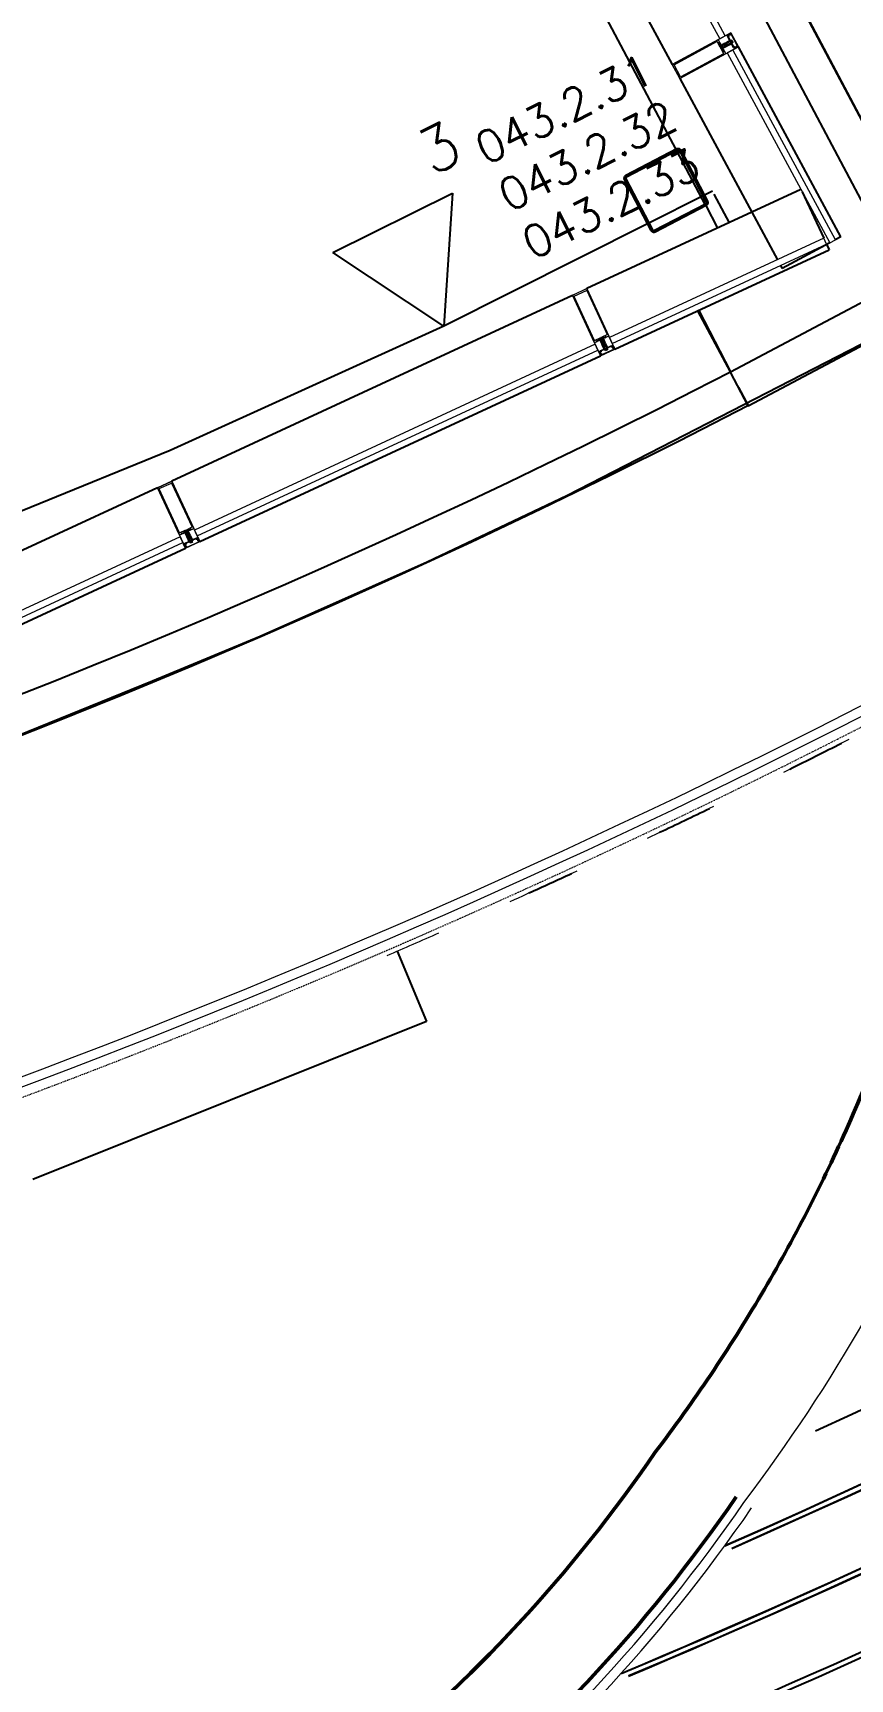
# Model space of a CAD drawing. Header units: inches. Extents: x -460 to 10305, y -938 to 5356.
# Drawn here: x 1622 to 1750.6, y -722.7 to -463.6 of the extents above; entities that cross this region are included whole.
import ezdxf
from ezdxf.enums import TextEntityAlignment as Align

# ---------------------------------------------------------------- set-up
doc = ezdxf.new("R2010")
doc.units = ezdxf.units.IN
doc.header["$MEASUREMENT"] = 0
doc.linetypes.add('01-0263-G-DWG-BFP-ARCH$0$Dash 1_16_', pattern=[0.125, 0.0625, -0.0625])
for name, color, linetype, lineweight in [('01-0263-G-DWG-BFP-ARCH$0$SP-COLUMNS', 40, 'Continuous', 13), ('01-0263-G-DWG-BFP-ARCH$0$SP-DETL-GENF', 3, 'Continuous', 9), ('01-0263-G-DWG-BFP-ARCH$0$SP-HIDDEN', 143, 'Continuous', 9), ('01-0263-G-DWG-BFP-ARCH$0$SP-WALL-HALF', 42, 'Continuous', 13)]:
    doc.layers.add(name, color=color, linetype=linetype, lineweight=lineweight)
for name, color, linetype in [('01-0263-G-DWG-BFP-ARCH$0$SP-GROSS', 30, 'Continuous'), ('01-0263-G-DWG-BFP-ARCH$0$SP-STAIRS', 1, 'Continuous'), ('01-0263-G-DWG-BFP-ARCH$0$SP-WALL', 7, 'Continuous'), ('01-0263-G-DWG-BFP-ARCH$0$SP-WINDOW', 6, 'Continuous'), ('T-Comm-E', 1, 'Continuous')]:
    doc.layers.add(name, color=color, linetype=linetype)
doc.styles.add('3-32', font='SIMPLEX.shx', dxfattribs={"height": 9})

# ---------------------------------------------------------------- blocks, each defined once
blk = doc.blocks.new('01-0263-G-DWG-BFP-ARCH$0$System Panel - INSULATED - GREEN TINT-4512914-GROUND FLOOR - PROPOSED')
at = {"layer": '01-0263-G-DWG-BFP-ARCH$0$SP-WINDOW', "lineweight": 13}
for p, q in [((16.98, 0.5), (-16.98, 0.5)), ((-16.98, 0.5), (-16.98, -0.5)), ((16.98, -0.5), (16.98, 0.5)), ((-16.98, -0.5), (16.98, -0.5))]:
    blk.add_line(p, q, dxfattribs=at)
blk = doc.blocks.new('01-0263-G-DWG-BFP-ARCH$0$Basic Wall _ U CONN - Curved Front Wall END - ___-4148763-GROUND FLOOR - PROPOSED')
at = {"layer": '01-0263-G-DWG-BFP-ARCH$0$SP-WALL'}
for p, q in [((988.06, -1153.59), (989.27, -1152.94)), ((987.61, -1153.82), (988.06, -1153.59)), ((987.61, -1153.82), (1014.31, -1204.24)), ((1014.42, -1204.45), (1018.89, -1212.88)), ((1019, -1213.08), (1020.86, -1216.61))]:
    blk.add_line(p, q, dxfattribs=at)
blk = doc.blocks.new('01-0263-G-DWG-BFP-ARCH$0$Basic Wall _ U CONN - Curved Front Wall END - ___-4140287-GROUND FLOOR - PROPOSED')
at = {"layer": '01-0263-G-DWG-BFP-ARCH$0$SP-WALL'}
for p, q in [((1007.05, -1143.53), (1012.35, -1140.72)), ((1058.24, -1227.35), (1012.35, -1140.72)), ((1001.64, -1146.39), (1007.05, -1143.53)), ((1007.05, -1143.53), (1050.13, -1224.86)), ((1050.13, -1224.86), (1022.89, -1239.28)), ((1050.13, -1224.86), (1058.24, -1227.35)), ((1025.7, -1244.58), (1058.24, -1227.35)), ((1022.88, -1239.25), (1017.78, -1229.62)), ((1025.7, -1244.58), (1022.89, -1239.28))]:
    blk.add_line(p, q, dxfattribs=at)
blk = doc.blocks.new('01-0263-G-DWG-BFP-ARCH$0$System Panel - FLOAT GLASS - TEMPERED - CLEAR-2834061-GROUND FLOOR - PROPOSED')
at = {"layer": '01-0263-G-DWG-BFP-ARCH$0$SP-WINDOW', "lineweight": 13}
for p, q in [((16.07, 0.5), (-16.07, 0.5)), ((-16.07, 0.5), (-16.07, -0.5)), ((16.07, -0.5), (16.07, 0.5)), ((-16.07, -0.5), (16.07, -0.5))]:
    blk.add_line(p, q, dxfattribs=at)
blk = doc.blocks.new('01-0263-G-DWG-BFP-ARCH$0$System Panel - FLOAT GLASS - TEMPERED - CLEAR-2830870-GROUND FLOOR - PROPOSED')
at = {"layer": '01-0263-G-DWG-BFP-ARCH$0$SP-WINDOW', "lineweight": 13}
for p, q in [((34.75, 0.5), (-34.75, 0.5)), ((-34.75, 0.5), (-34.75, -0.5)), ((34.75, -0.5), (34.75, 0.5)), ((-34.75, -0.5), (34.75, -0.5))]:
    blk.add_line(p, q, dxfattribs=at)
blk = doc.blocks.new('01-0263-G-DWG-BFP-ARCH$0$System Panel - FLOAT GLASS - TEMPERED - CLEAR-5337706-GROUND FLOOR - PROPOSED')
at = {"layer": '01-0263-G-DWG-BFP-ARCH$0$SP-WINDOW', "lineweight": 13}
for p, q in [((18.58, 0.5), (-18.58, 0.5)), ((-18.58, 0.5), (-18.58, -0.5)), ((18.58, -0.5), (18.58, 0.5)), ((-18.58, -0.5), (18.58, -0.5))]:
    blk.add_line(p, q, dxfattribs=at)
blk = doc.blocks.new('01-0263-G-DWG-BFP-ARCH$0$Rectangular Mullion - 10_5 X 2_5 Mullion-2235006-GROUND FLOOR - PROPOSED')
at = {"layer": '01-0263-G-DWG-BFP-ARCH$0$SP-DETL-GENF', "lineweight": 20}
for p, q in [((-1.25, 1.5), (-1.25, 1.06)), ((1.25, 1.5), (-1.25, 1.5)), ((-1.25, 0.96), (-1.25, 0.77)), ((-1.23, 0.75), (-1.15, 0.75)), ((-1.18, 0.99), (-1.22, 0.99)), ((-1.2, 1.08), (-1.2, 1.44)), ((-1.2, 1.44), (1.2, 1.44)), ((-1.06, 1.27), (-1.16, 1.08)), ((-1.11, 0.9), (-1.03, 0.9)), ((-1.05, 1.12), (-0.99, 1.23)), ((-1.05, 0.99), (-1.05, 1.12)), ((-0.94, 0.99), (-1.05, 0.99)), ((-0.99, 0.75), (0.99, 0.75)), ((-0.88, 0.85), (-0.88, 0.93)), ((-0.32, 0.85), (-0.88, 0.85)), ((-0.3, 0.88), (-0.32, 0.85)), ((-0.1, 0.5), (-0.31, 0.5)), ((-0.31, 0.5), (-0.31, 0.01)), ((-0.31, 0.01), (-0.25, 0.01)), ((0.3, 0.88), (-0.3, 0.88)), ((-0.25, 0.01), (-0.25, -0.07)), ((-0.19, 0.5), (-0.19, 0.17)), ((-0.19, 0.17), (-0.1, 0.06)), ((-0.04, -0.15), (-0.1, 0.07)), ((0.1, 0.07), (0.04, -0.15)), ((0.1, 0.5), (0.31, 0.5)), ((0.19, 0.17), (0.1, 0.06)), ((0.19, 0.5), (0.19, 0.17)), ((0.25, -0.07), (0.25, 0.01)), ((0.25, 0.01), (0.31, 0.01)), ((0.33, 0.85), (0.3, 0.88)), ((0.31, 0.01), (0.31, 0.5)), ((0.88, 0.85), (0.33, 0.85)), ((0.88, 0.93), (0.88, 0.85)), ((1.05, 0.99), (0.94, 0.99)), ((0.99, 1.23), (1.05, 1.12)), ((1.03, 0.9), (1.11, 0.9)), ((1.05, 1.12), (1.05, 0.99)), ((1.16, 1.08), (1.06, 1.27)), ((1.15, 0.75), (1.23, 0.75)), ((1.22, 0.99), (1.18, 0.99)), ((1.2, 1.44), (1.2, 1.08)), ((1.25, 1.06), (1.25, 1.5)), ((1.25, 0.77), (1.25, 0.96)), ((-0.83, -0.75), (-1.25, -0.75)), ((-1.25, -0.75), (-1.25, -9)), ((-1.09, -1.09), (-1.09, -8.72)), ((-0.16, -1.06), (-1.06, -1.06)), ((-0.71, -0.9), (-0.79, -0.9)), ((-0.54, -0.75), (-0.67, -0.75)), ((-0.51, -0.87), (-0.51, -0.78)), ((-0.23, -0.9), (-0.48, -0.9)), ((-0.41, -0.83), (-0.41, -0.9)), ((-0.31, -0.8), (-0.38, -0.8)), ((-0.31, -0.07), (-0.31, -0.8)), ((-0.25, -0.07), (-0.31, -0.07)), ((-0.21, -0.84), (-0.21, -0.18)), ((-0.21, -0.18), (-0.14, -0.18)), ((-0.2, -0.78), (-0.2, -0.87)), ((-0.03, -0.75), (-0.17, -0.75)), ((0.07, -0.94), (-0.07, -0.94)), ((0, -0.78), (-0.03, -0.75)), ((0.03, -0.75), (0, -0.78)), ((0.17, -0.75), (0.03, -0.75)), ((0.14, -0.18), (0.21, -0.18)), ((1.06, -1.06), (0.16, -1.06)), ((0.2, -0.87), (0.2, -0.78)), ((0.21, -0.18), (0.21, -0.84)), ((0.49, -0.9), (0.23, -0.9)), ((0.31, -0.07), (0.25, -0.07)), ((0.31, -0.8), (0.31, -0.07)), ((0.38, -0.8), (0.31, -0.8)), ((0.41, -0.9), (0.41, -0.83)), ((0.52, -0.78), (0.52, -0.87)), ((0.67, -0.75), (0.55, -0.75)), ((0.79, -0.9), (0.71, -0.9)), ((1.25, -0.75), (0.83, -0.75)), ((1.09, -8.72), (1.09, -1.09)), ((1.25, -9), (1.25, -0.75)), ((-1.25, -9), (1.25, -9)), ((-1.06, -8.75), (1.06, -8.75))]:
    blk.add_line(p, q, dxfattribs=at)
at = {"layer": '01-0263-G-DWG-BFP-ARCH$0$SP-DETL-GENF'}
for p, q in [((-0.31, 0.75), (-0.31, 0.5)), ((-0.25, 0.91), (0.25, 0.91)), ((-0.25, 0.88), (-0.25, 0.91)), ((-0.2, 1.05), (-0.2, 0.91)), ((0.19, 1.06), (-0.19, 1.06)), ((-0.15, 1.09), (0.15, 1.09)), ((-0.13, 0.21), (-0.13, 0.88)), ((0, -0.13), (-0.13, 0.21)), ((-0.1, 1.06), (-0.1, 0.91)), ((-0.1, -0.98), (-0.1, 0.5)), ((0.13, 0.21), (0, -0.13)), ((0.1, 1.06), (0.1, 0.91)), ((0.1, 0.5), (0.1, -0.98)), ((0.13, 0.88), (0.13, 0.21)), ((0.2, 1.05), (0.2, 0.91)), ((0.25, 0.91), (0.25, 0.88)), ((0.31, 0.5), (0.31, 0.75)), ((0, -1.08), (-0.1, -0.98)), ((0.1, -0.98), (0, -1.08))]:
    blk.add_line(p, q, dxfattribs=at)
at = {"layer": '01-0263-G-DWG-BFP-ARCH$0$SP-DETL-GENF', "lineweight": 20}
for centre, radius, start, end in [((-1.19, 1.06), 0.06, 180, 270), ((-1.22, 0.96), 0.03, 90, 180), ((-1.23, 0.77), 0.02, 180, 270), ((-1.18, 1.04), 0.05, 270, 71.3371), ((-1.17, 1.04), 0.04, 270, 90), ((-1.11, 0.85), 0.05, 90, 180), ((-1.07, 0.84), 0.09, 180, 225.1897), ((-1.15, 0.76), 0.015, 270, 45.1897), ((-1.02, 1.25), 0.04, 330, 150), ((-1.03, 0.85), 0.05, 360, 90), ((-0.99, 0.76), 0.015, 134.8103, 270), ((-1.07, 0.84), 0.09, 314.8103, 0), ((-0.94, 0.93), 0.06, 360, 90), ((0.94, 0.93), 0.06, 90, 180), ((1.02, 1.25), 0.04, 30, 210), ((1.03, 0.85), 0.05, 90, 180), ((1.07, 0.84), 0.09, 180, 225.1897), ((0.99, 0.76), 0.015, 270, 45.1897), ((1.11, 0.85), 0.05, 360, 90), ((1.18, 1.04), 0.05, 108.6629, 270), ((1.17, 1.04), 0.04, 90, 270), ((1.15, 0.76), 0.015, 134.8103, 270), ((1.07, 0.84), 0.09, 314.8103, 0), ((1.19, 1.06), 0.06, 270, 360), ((1.22, 0.96), 0.03, 360, 90), ((1.23, 0.77), 0.02, 270, 0), ((-1.06, -1.09), 0.03, 90, 180), ((-0.75, -0.84), 0.09, 134.8103, 183.8365), ((-0.79, -0.85), 0.05, 174.852, 270), ((-0.83, -0.77), 0.015, 314.8103, 90), ((-0.71, -0.85), 0.05, 270, 5.148), ((-0.67, -0.77), 0.015, 90, 225.1897), ((-0.75, -0.84), 0.09, 356.1635, 45.1897), ((-0.54, -0.78), 0.03, 360, 90), ((-0.48, -0.87), 0.03, 180, 270), ((-0.38, -0.83), 0.03, 90, 180), ((-0.27, -0.84), 0.06, 270, 360), ((-0.23, -0.87), 0.03, 270, 360), ((-0.17, -0.78), 0.03, 90, 180), ((-0.16, -1), 0.06, 270, 360), ((0, -0.14), 0.143, 197.5064, 342.4936), ((-0.07, -0.97), 0.03, 90, 165.1649), ((0, -0.14), 0.043, 195, 345), ((0.07, -0.97), 0.03, 360, 90), ((0.16, -1), 0.06, 180, 270), ((0.17, -0.78), 0.03, 360, 90), ((0.23, -0.87), 0.03, 180, 270), ((0.27, -0.84), 0.06, 180, 270), ((0.38, -0.83), 0.03, 360, 90), ((0.49, -0.87), 0.03, 270, 360), ((0.55, -0.78), 0.03, 90, 180), ((0.75, -0.84), 0.09, 134.8103, 183.8365), ((0.71, -0.85), 0.05, 174.852, 270), ((0.67, -0.77), 0.015, 314.8103, 90), ((0.79, -0.85), 0.05, 270, 5.148), ((0.83, -0.77), 0.015, 90, 225.1897), ((0.75, -0.84), 0.09, 356.1635, 45.1897), ((1.06, -1.09), 0.03, 360, 90), ((-1.06, -8.72), 0.03, 180, 270), ((1.06, -8.72), 0.03, 270, 360)]:
    blk.add_arc(centre, radius, start, end, dxfattribs=at)
at = {"layer": '01-0263-G-DWG-BFP-ARCH$0$SP-DETL-GENF'}
for centre, radius, start, end in [((-0.15, 1.04), 0.0543, 20.9234, 159.0732), ((0, 0.92), 0.165, 52.0136, 127.9813), ((0.15, 1.04), 0.0543, 20.9416, 159.0868)]:
    blk.add_arc(centre, radius, start, end, dxfattribs=at)
blk = doc.blocks.new('01-0263-G-DWG-BFP-ARCH$0$System Panel - INSULATED - GREEN TINT-4512915-GROUND FLOOR - PROPOSED')
at = {"layer": '01-0263-G-DWG-BFP-ARCH$0$SP-WINDOW', "lineweight": 13}
for p, q in [((21.2, 0.5), (-21.2, 0.5)), ((-21.2, 0.5), (-21.2, -0.5)), ((21.2, -0.5), (21.2, 0.5)), ((-21.2, -0.5), (21.2, -0.5))]:
    blk.add_line(p, q, dxfattribs=at)
blk = doc.blocks.new('01-0263-G-DWG-BFP-ARCH$0$Basic Wall _ U CONN - Curved Front Wall - ___-4164516-GROUND FLOOR - PROPOSED')
at = {"layer": '01-0263-G-DWG-BFP-ARCH$0$SP-WALL'}
for p, q in [((1018.59, -1211.54), (1010.07, -1215.83)), ((1020.06, -1210.8), (1018.8, -1211.44)), ((1020.3, -1211.25), (1022.68, -1215.77))]:
    blk.add_line(p, q, dxfattribs=at)
blk.add_lwpolyline([(1009.86, -1215.93), (977.8, -1232.07), (934.72, -1251.63), (890.89, -1269.45), (846.39, -1285.5), (801.28, -1299.76), (755.64, -1312.21), (709.53, -1322.82), (663.04, -1331.58), (625.23, -1337.15)], dxfattribs=at)
blk = doc.blocks.new('01-0263-G-DWG-BFP-ARCH$0$Basic Wall _ U CONN - Curved Front Wall - ___-4164515-GROUND FLOOR - PROPOSED')
at = {"layer": '01-0263-G-DWG-BFP-ARCH$0$SP-WALL'}
for p, q in [((1017.9, -1229.56), (1022.9, -1239.23)), ((1024.17, -1241.68), (1025.66, -1244.56))]:
    blk.add_line(p, q, dxfattribs=at)
for radius, start in [(1215.34, 226.3134), (1209.34, 277.65891)]:
    blk.add_arc((467.34, -165.05), radius, start, 297.34766, dxfattribs=at)
blk = doc.blocks.new('01-0263-G-DWG-BFP-ARCH$0$HSS-Hollow Structural Section-Column - HSS10X10X_250-V140-GROUND FLOOR - PROPOSED')
at = {"layer": '01-0263-G-DWG-BFP-ARCH$0$SP-COLUMNS', "lineweight": 9}
h = blk.add_hatch(dxfattribs=at)
h.set_pattern_fill('FP_116', color=256, style=0, pattern_type=2)
h.set_pattern_definition([(17.453, (-338.026, 1541.82), (-4.03097, 12.82127), []), (17.453, (-331.366, 1554.587), (-4.03097, 12.82127), [])])
h.paths.add_polyline_path([(-4.86, -4.86), (-4.53, -5), (4.53, -5), (4.86, -4.86), (5, -4.53), (5, 4.53), (4.86, 4.86), (4.53, 5), (-4.53, 5), (-4.86, 4.86), (-5, 4.53), (-5, -4.53)], flags=0)
h.paths.add_polyline_path([(-4.7, -4.7), (-4.77, -4.53), (-4.77, 4.53), (-4.7, 4.7), (-4.53, 4.77), (4.53, 4.77), (4.7, 4.7), (4.77, 4.53), (4.77, -4.53), (4.7, -4.7), (4.53, -4.77), (-4.53, -4.77)], flags=0)
at = {"layer": '01-0263-G-DWG-BFP-ARCH$0$SP-COLUMNS', "lineweight": 30}
for p, q in [((-5, 4.53), (-5, -4.53)), ((-4.77, -4.53), (-4.77, 4.53)), ((4.53, 5), (-4.53, 5)), ((-4.53, 4.77), (4.53, 4.77)), ((4.77, 4.53), (4.77, -4.53)), ((5, -4.53), (5, 4.53)), ((4.53, -4.77), (-4.53, -4.77)), ((-4.53, -5), (4.53, -5))]:
    blk.add_line(p, q, dxfattribs=at)
for centre, radius, start, end in [((-4.53, 4.53), 0.466, 90, 180), ((-4.53, 4.53), 0.233, 90, 180), ((4.53, 4.53), 0.466, 360, 90), ((4.53, 4.53), 0.233, 0, 90), ((-4.53, -4.53), 0.466, 180, 270), ((-4.53, -4.53), 0.233, 180, 270), ((4.53, -4.53), 0.233, 270, 360), ((4.53, -4.53), 0.466, 270, 360)]:
    blk.add_arc(centre, radius, start, end, dxfattribs=at)
blk = doc.blocks.new('01-0263-G-DWG-BFP-ARCH', base_point=(1295.16, 1352.86))
at = {"layer": '01-0263-G-DWG-BFP-ARCH$0$SP-GROSS'}
blk.add_lwpolyline([(2928.1, 1089.9), (3014.19, 930.33), (3014.24, 930.19), (3016.11, 931.17), (3062, 844.54), (3000.88, 813.14), (2978.91, 802.7), (2952.62, 791), (2935.69, 783.98), (2909.58, 773.36), (2883.83, 763.83), (2863.66, 756.81), (2840.26, 749.07), (2797.94, 736.29), (2765.51, 727.66), (2722.83, 717.94), (2687.72, 710.74)], dxfattribs=at)
at = {"layer": '01-0263-G-DWG-BFP-ARCH$0$SP-HIDDEN', "linetype": '01-0263-G-DWG-BFP-ARCH$0$Dash 1_16_', "lineweight": 20}
blk.add_arc((2469.99, 1907.23), 1269.34, 225.98434, 298.49131, dxfattribs=at)
at = {"layer": '01-0263-G-DWG-BFP-ARCH$0$SP-HIDDEN'}
for centre, radius, start, end in [((2469.99, 1907.23), 1266.34, 270.01137, 298.55945), ((2469.99, 1907.23), 1267.84, 270.01136, 298.49144), ((2814.05, 817.59), 269.51, 322.8161, 352.2456), ((2822.34, 796.45), 250.41, 308.2863, 325.5252), ((2822.34, 796.45), 251.91, 308.2863, 325.5172)]:
    blk.add_arc(centre, radius, start, end, dxfattribs=at)
at = {"layer": '01-0263-G-DWG-BFP-ARCH$0$SP-HIDDEN', "lineweight": 50}
for points in [[(3014.83, 662.61), (3020.88, 670.57), (3032.04, 687.18), (3045.76, 713.89), (3056.27, 742.02), (3061.04, 761.46), (3062.84, 771.29)], [(2967.97, 611.96), (2985.96, 626.45), (3001.78, 643.56), (3014.83, 662.61)], [(3027.56, 655.59), (3013.41, 634.98), (2996.18, 616.56), (2976.56, 601.07)]]:
    blk.add_open_spline(points, degree=3, dxfattribs=at)
at = {"layer": '01-0263-G-DWG-BFP-ARCH$0$SP-STAIRS'}
for centre, radius, start, end in [((2477.76, 1896.97), 1353.34, 294.54863, 311.58044), ((2474.98, 1897.18), 1365.34, 293.79087, 311.61308), ((2474.95, 1897.2), 1365.34, 293.794, 311.61337), ((2476.09, 1896.79), 1365.34, 293.79087, 311.61308), ((2476.06, 1896.81), 1365.34, 293.794, 311.61337), ((2475.01, 1897.17), 1377.34, 292.83249, 311.61793), ((2474.98, 1897.2), 1377.34, 292.83707, 311.61805), ((2476.13, 1896.78), 1377.34, 292.83249, 311.61793), ((2476.09, 1896.81), 1377.34, 292.83707, 311.61805), ((2475.01, 1897.21), 1389.34, 291.61631, 311.64565), ((2476.12, 1896.82), 1389.34, 291.61631, 311.64565)]:
    blk.add_arc(centre, radius, start, end, dxfattribs=at)
at = {"layer": '01-0263-G-DWG-BFP-ARCH$0$SP-WALL'}
for p, q in [((2974.22, 741.46), (2978.83, 730.38)), ((2978.83, 730.38), (2916.87, 705.53))]:
    blk.add_line(p, q, dxfattribs=at)
for start, end in [(296.42458, 296.83666), (295.39712, 295.79096), (294.37305, 294.70652)]:
    blk.add_arc((2471.1, 1906.84), 1269.34, start, end, dxfattribs=at)
at = {"layer": '01-0263-G-DWG-BFP-ARCH$0$SP-WALL-HALF'}
for points in [[(3019.17, 822.09), (3021.65, 823.34), (3024.11, 824.61), (3026.57, 825.89)], [(2998.02, 811.66), (3000.68, 812.94), (3003.32, 814.24), (3005.95, 815.56)], [(2977.05, 801.82), (2979.69, 803.03), (2982.32, 804.26), (2984.94, 805.52)], [(2956.04, 792.44), (2958.43, 793.48), (2960.8, 794.54), (2963.17, 795.62)], [(2934.95, 783.49), (2936.05, 783.95), (2937.16, 784.41), (2938.26, 784.88)], [(3045.29, 774.79), (3041.86, 773.05), (3038.42, 771.31), (3034.98, 769.57)], [(3023.98, 764.23), (3020.51, 762.55), (3017.03, 760.87), (3013.55, 759.19)], [(3002.46, 754.07), (2998.96, 752.45), (2995.45, 750.84), (2991.94, 749.23)], [(2980.73, 744.3), (2978.01, 743.1), (2975.28, 741.91), (2972.55, 740.72)]]:
    blk.add_open_spline(points, degree=3, dxfattribs=at)
at = {"layer": '01-0263-G-DWG-BFP-ARCH$0$SP-WINDOW'}
for p, q in [((2997.35, 918.32), (3017.49, 881.01)), ((3044.04, 853.92), (3027.92, 883.8)), ((3018.68, 878.81), (3034.07, 850.29)), ((3037.75, 861.37), (3004.06, 845.75)), ((3037.95, 860.99), (3041.35, 853.67)), ((3042.28, 852.97), (3034.8, 848.93)), ((3041.77, 852.76), (3042.19, 851.85)), ((3044.04, 853.92), (3043.16, 853.44)), ((3008.48, 836.22), (3042.19, 851.85)), ((3034.55, 849.41), (3034.8, 848.93)), ((3001.79, 844.69), (2938.74, 815.46)), ((2943.16, 805.93), (3006.21, 835.17)), ((2936.47, 814.41), (2907.31, 800.88)), ((2911.73, 791.36), (2940.89, 804.88))]:
    blk.add_line(p, q, dxfattribs=at)
at = {"layer": '01-0263-G-DWG-BFP-ARCH$0$SP-WINDOW', "lineweight": 20, "extrusion": (0, 0, -1)}
for p, q in [((3026.73, 886), (3017.49, 881.01)), ((3018.68, 878.81), (3027.92, 883.8)), ((3027.92, 883.8), (3026.73, 886)), ((3017.49, 881.01), (3018.68, 878.81)), ((3004.06, 845.75), (3001.79, 844.69)), ((3001.79, 844.69), (3006.21, 835.17)), ((3008.48, 836.22), (3004.06, 845.75)), ((3006.21, 835.17), (3008.48, 836.22)), ((2938.74, 815.46), (2936.47, 814.41)), ((2936.47, 814.41), (2940.89, 804.88)), ((2943.16, 805.93), (2938.74, 815.46)), ((2940.89, 804.88), (2943.16, 805.93))]:
    blk.add_line(p, q, dxfattribs=at)
at = {"layer": '01-0263-G-DWG-BFP-ARCH$0$SP-COLUMNS', "rotation": 27.54743658664649}
blk.add_blockref('01-0263-G-DWG-BFP-ARCH$0$HSS-Hollow Structural Section-Column - HSS10X10X_250-V140-GROUND FLOOR - PROPOSED', (3016.53, 861.2), dxfattribs=at)
at = {"layer": '01-0263-G-DWG-BFP-ARCH$0$SP-WALL'}
for name in ['01-0263-G-DWG-BFP-ARCH$0$Basic Wall _ U CONN - Curved Front Wall - ___-4164516-GROUND FLOOR - PROPOSED', '01-0263-G-DWG-BFP-ARCH$0$Basic Wall _ U CONN - Curved Front Wall - ___-4164515-GROUND FLOOR - PROPOSED', '01-0263-G-DWG-BFP-ARCH$0$Basic Wall _ U CONN - Curved Front Wall END - ___-4140287-GROUND FLOOR - PROPOSED', '01-0263-G-DWG-BFP-ARCH$0$Basic Wall _ U CONN - Curved Front Wall END - ___-4148763-GROUND FLOOR - PROPOSED']:
    blk.add_blockref(name, (2003.76, 2071.89), dxfattribs=at)
at = {"layer": '01-0263-G-DWG-BFP-ARCH$0$SP-WINDOW'}
for name, p, rotation in [('01-0263-G-DWG-BFP-ARCH$0$System Panel - INSULATED - GREEN TINT-4512915-GROUND FLOOR - PROPOSED', (3015.34, 903.94), 118.3615069456186), ('01-0263-G-DWG-BFP-ARCH$0$System Panel - INSULATED - GREEN TINT-4512914-GROUND FLOOR - PROPOSED', (3034.66, 868.14), 118.3615069456186), ('01-0263-G-DWG-BFP-ARCH$0$System Panel - FLOAT GLASS - TEMPERED - CLEAR-5337706-GROUND FLOOR - PROPOSED', (3024.7, 845.4), 24.87633100246526), ('01-0263-G-DWG-BFP-ARCH$0$System Panel - FLOAT GLASS - TEMPERED - CLEAR-2830870-GROUND FLOOR - PROPOSED', (2974.05, 821.91), 24.87633100246526), ('01-0263-G-DWG-BFP-ARCH$0$System Panel - FLOAT GLASS - TEMPERED - CLEAR-2834061-GROUND FLOOR - PROPOSED', (2925.68, 799.48), 24.87633100246526)]:
    blk.add_blockref(name, p, dxfattribs=dict(at, rotation=rotation))
at = {"layer": '01-0263-G-DWG-BFP-ARCH$0$SP-WINDOW', "extrusion": (0, 0, -1)}
for p, rotation in [((-3026, 884.18), 61.63849305438141), ((-3006.71, 837.06), 155.1236689975347), ((-2941.39, 806.77), 155.1236689975347)]:
    blk.add_blockref('01-0263-G-DWG-BFP-ARCH$0$Rectangular Mullion - 10_5 X 2_5 Mullion-2235006-GROUND FLOOR - PROPOSED', p, dxfattribs=dict(at, rotation=rotation))
blk = doc.blocks.new('DATA(3)')
for p, q in [((0, 0), (-10.5, 18.19)), ((-10.5, 18.19), (10.5, 18.19)), ((10.5, 18.19), (0, 0))]:
    blk.add_line(p, q)
at = {"insert": (8.78, 29.02), "char_height": 7, "width": 11.7808, "attachment_point": 1, "style": '3-32'}
blk.add_mtext('3', dxfattribs=at)
at = {"style": '3-32', "flags": 1}
for tag, p in [('RM_NUMBER', (79, 125.99)), ('UTP_CATEGORY', (79, 112.62)), ('QUANTITY_UTP', (79, 99.49)), ('WIRELESS_OUTLET_LOCATION', (79, 86.47)), ('TELECOMM_ROOM', (79, 72.62)), ('QTY_COAX', (78.12, 46.49)), ('POS_4', (181.94, 12.24)), ('POS_5', (181.94, 4.12)), ('POS_6', (181.94, -4.38))]:
    blk.add_attdef(tag, p, '', height=5, dxfattribs=at)
at = {"flags": 1}
blk.add_attdef('WO_NUMBER', text='', height=5, dxfattribs=at).set_placement((80.4, 32.5), align=Align.BOTTOM_LEFT)
at = {"style": '3-32'}
for tag, p in [('POS_1', (17.14, 19.74)), ('POS_2', (17.14, 11.49)), ('POS_3', (17.14, 3.12))]:
    blk.add_attdef(tag, p, '', height=5, dxfattribs=at)

msp = doc.modelspace()

# ---------------------------------------------------------------- block references
msp.add_blockref('01-0263-G-DWG-BFP-ARCH', (0.26, 3.26))

# ---------------------------------------------------------------- next in the draw order: block references
at = {"layer": 'T-Comm-E', "rotation": 26.37795314036188}
msp.add_blockref('DATA(3)', (1686.66, -509.78), dxfattribs=at).add_auto_attribs({'POS_1': '043.2.31', 'POS_2': '043.2.32', 'POS_3': '043.2.33'})

doc.saveas('drawing.dxf')
